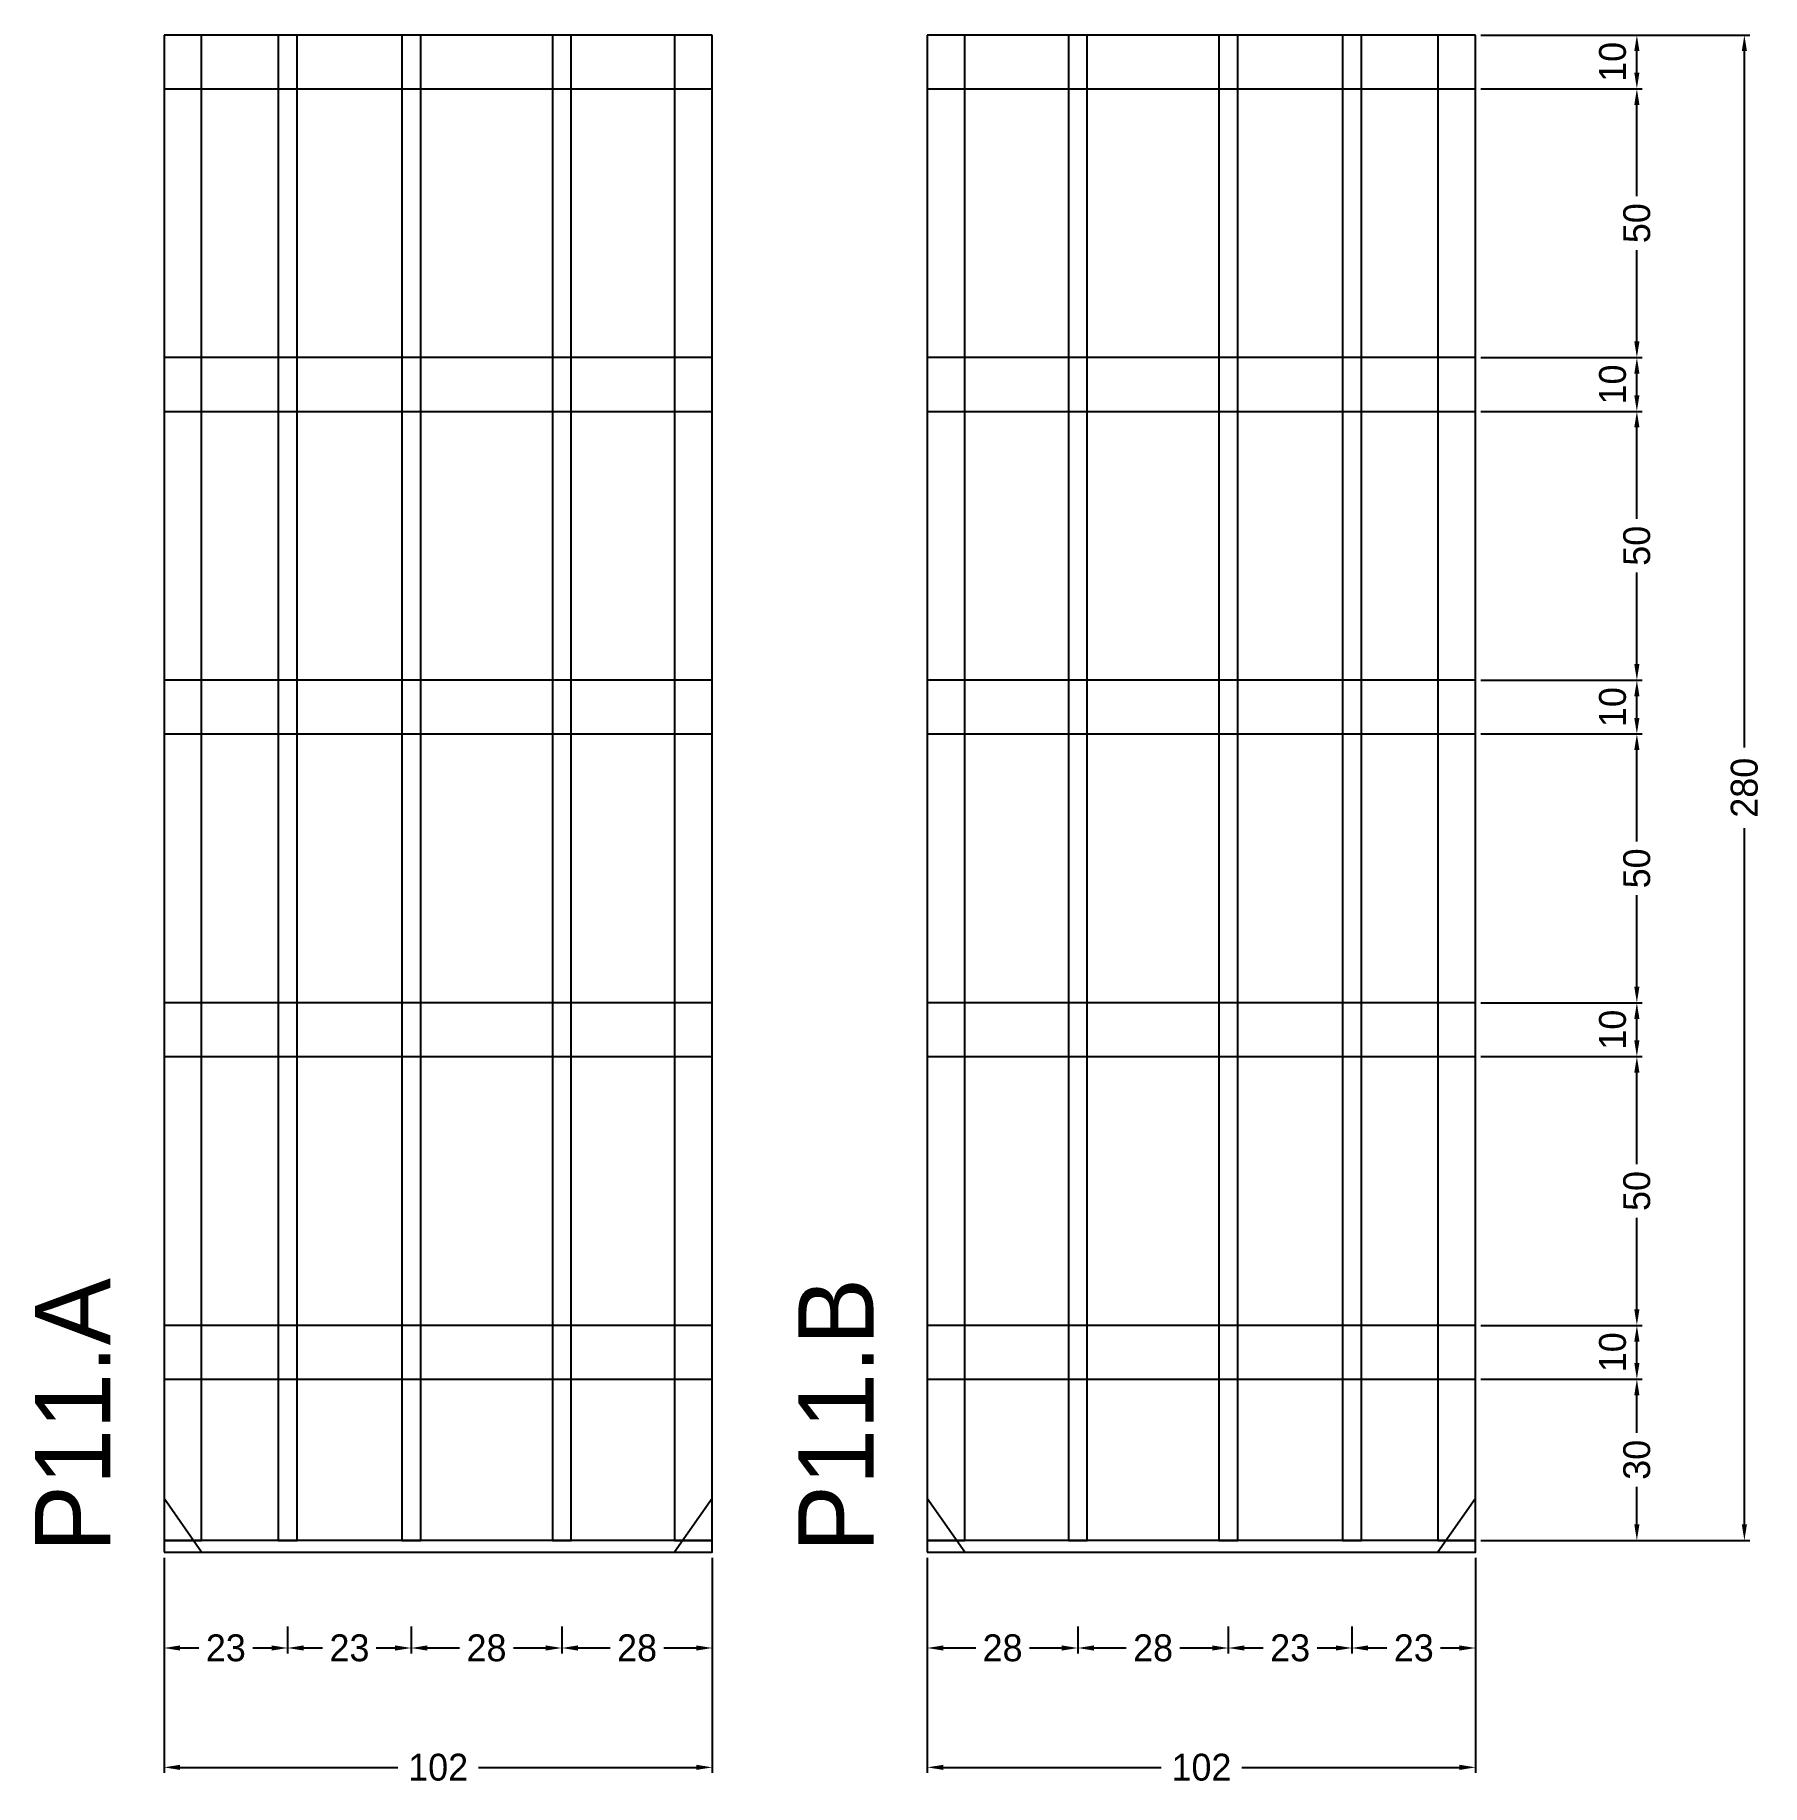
# Model space of a CAD drawing. Header units: centimetres. Extents: x -24 to 297, y -43 to 282.
import ezdxf

# ---------------------------------------------------------------- set-up
doc = ezdxf.new("R2010")
doc.units = ezdxf.units.CM
for name, color, linetype in [('COTA', 241, 'Continuous'), ('NOMENCLATURA', 7, 'Continuous'), ('SARR_2.2x10', 60, 'Continuous'), ('SARR_2.2x7', 40, 'Continuous'), ('SARR_3.5x7', 81, 'Continuous')]:
    doc.layers.add(name, color=color, linetype=linetype)
doc.dimstyles.new('PAINEL-NOVA', dxfattribs={"dimtxt": 5, "dimasz": 3, "dimexe": 1, "dimexo": 1, "dimgap": 1, "dimtad": 1, "dimcen": 2.5, "dimazin": 3, "dimtfac": 1, "dimtmove": 0, "dimatfit": 3})

# ---------------------------------------------------------------- blocks, each defined once
blk = doc.blocks.new('_CLOSEDFILLED')
at = {"color": 0, "linetype": 'BYBLOCK'}
blk.add_solid([(-1, 0.16), (0, 0), (-1, -0.16)], dxfattribs=at)
blk = doc.blocks.new('*D1')
for p, q in [((0, -13.8), (0, -18.8)), ((23, -13.8), (23, -18.8)), ((3, -17.8), (6.5, -17.8)), ((16.5, -17.8), (20, -17.8))]:
    blk.add_line(p, q)
at = {"layer": 'Defpoints'}
for p in [(0, -12.8), (23, -12.8), (0, -17.8)]:
    blk.add_point(p, dxfattribs=at)
at = {"layer": 'COTA', "xscale": 3, "yscale": 3, "rotation": 180}
blk.add_blockref('_CLOSEDFILLED', (0, -17.8), dxfattribs=at)
at = {"layer": 'COTA', "xscale": 3, "yscale": 3}
blk.add_blockref('_CLOSEDFILLED', (23, -17.8), dxfattribs=at)
at = {"layer": 'COTA', "insert": (11.5, -17.8), "char_height": 5, "attachment_point": 5}
blk.add_mtext('23', dxfattribs=at)
blk = doc.blocks.new('*D2')
for p, q in [((23, -13.8), (23, -18.8)), ((46, -13.8), (46, -18.8)), ((26, -17.8), (29.5, -17.8)), ((39.5, -17.8), (43, -17.8))]:
    blk.add_line(p, q)
at = {"layer": 'Defpoints'}
for p in [(23, -12.8), (46, -12.8), (23, -17.8)]:
    blk.add_point(p, dxfattribs=at)
at = {"layer": 'COTA', "xscale": 3, "yscale": 3, "rotation": 180}
blk.add_blockref('_CLOSEDFILLED', (23, -17.8), dxfattribs=at)
at = {"layer": 'COTA', "xscale": 3, "yscale": 3}
blk.add_blockref('_CLOSEDFILLED', (46, -17.8), dxfattribs=at)
at = {"layer": 'COTA', "insert": (34.5, -17.8), "char_height": 5, "attachment_point": 5}
blk.add_mtext('23', dxfattribs=at)
blk = doc.blocks.new('*D3')
for p, q in [((46, -13.8), (46, -18.8)), ((74, -13.8), (74, -18.8)), ((49, -17.8), (55, -17.8)), ((65, -17.8), (71, -17.8))]:
    blk.add_line(p, q)
at = {"layer": 'Defpoints'}
for p in [(46, -12.8), (74, -12.8), (46, -17.8)]:
    blk.add_point(p, dxfattribs=at)
at = {"layer": 'COTA', "xscale": 3, "yscale": 3, "rotation": 180}
blk.add_blockref('_CLOSEDFILLED', (46, -17.8), dxfattribs=at)
at = {"layer": 'COTA', "xscale": 3, "yscale": 3}
blk.add_blockref('_CLOSEDFILLED', (74, -17.8), dxfattribs=at)
at = {"layer": 'COTA', "insert": (60, -17.8), "char_height": 5, "attachment_point": 5}
blk.add_mtext('28', dxfattribs=at)
blk = doc.blocks.new('*D4')
for p, q in [((74, -13.8), (74, -18.8)), ((102, -13.8), (102, -18.8)), ((77, -17.8), (83, -17.8)), ((93, -17.8), (99, -17.8))]:
    blk.add_line(p, q)
at = {"layer": 'Defpoints'}
for p in [(74, -12.8), (102, -12.8), (74, -17.8)]:
    blk.add_point(p, dxfattribs=at)
at = {"layer": 'COTA', "xscale": 3, "yscale": 3, "rotation": 180}
blk.add_blockref('_CLOSEDFILLED', (74, -17.8), dxfattribs=at)
at = {"layer": 'COTA', "xscale": 3, "yscale": 3}
blk.add_blockref('_CLOSEDFILLED', (102, -17.8), dxfattribs=at)
at = {"layer": 'COTA', "insert": (88, -17.8), "char_height": 5, "attachment_point": 5}
blk.add_mtext('28', dxfattribs=at)
blk = doc.blocks.new('*D5')
for p, q in [((0, -1), (0, -41)), ((102, -1), (102, -41)), ((3, -40), (43.5, -40)), ((58.5, -40), (99, -40))]:
    blk.add_line(p, q)
at = {"layer": 'Defpoints'}
for p in [(0, 0), (102, 0), (0, -40)]:
    blk.add_point(p, dxfattribs=at)
at = {"layer": 'COTA', "xscale": 3, "yscale": 3, "rotation": 180}
blk.add_blockref('_CLOSEDFILLED', (0, -40), dxfattribs=at)
at = {"layer": 'COTA', "xscale": 3, "yscale": 3}
blk.add_blockref('_CLOSEDFILLED', (102, -40), dxfattribs=at)
at = {"layer": 'COTA', "insert": (51, -40), "char_height": 5, "attachment_point": 5}
blk.add_mtext('102', dxfattribs=at)
blk = doc.blocks.new('GRA-E')
at = {"layer": 'SARR_2.2x7'}
blk.add_lwpolyline([(0, 0), (7, 0), (0, 10)], close=True, dxfattribs=at)
blk = doc.blocks.new('GRA-D')
at = {"layer": 'SARR_2.2x7'}
blk.add_lwpolyline([(0, 0), (7, 0), (7, 10)], close=True, dxfattribs=at)
blk = doc.blocks.new('*D6')
for p, q in [((142, -13.8), (142, -18.8)), ((170, -13.8), (170, -18.8)), ((145, -17.8), (151, -17.8)), ((161, -17.8), (167, -17.8))]:
    blk.add_line(p, q)
at = {"layer": 'Defpoints'}
for p in [(142, -12.8), (170, -12.8), (142, -17.8)]:
    blk.add_point(p, dxfattribs=at)
at = {"layer": 'COTA', "xscale": 3, "yscale": 3, "rotation": 180}
blk.add_blockref('_CLOSEDFILLED', (142, -17.8), dxfattribs=at)
at = {"layer": 'COTA', "xscale": 3, "yscale": 3}
blk.add_blockref('_CLOSEDFILLED', (170, -17.8), dxfattribs=at)
at = {"layer": 'COTA', "insert": (156, -17.8), "char_height": 5, "attachment_point": 5}
blk.add_mtext('28', dxfattribs=at)
blk = doc.blocks.new('*D7')
for p, q in [((170, -13.8), (170, -18.8)), ((198, -13.8), (198, -18.8)), ((173, -17.8), (179, -17.8)), ((189, -17.8), (195, -17.8))]:
    blk.add_line(p, q)
at = {"layer": 'Defpoints'}
for p in [(170, -12.8), (198, -12.8), (170, -17.8)]:
    blk.add_point(p, dxfattribs=at)
at = {"layer": 'COTA', "xscale": 3, "yscale": 3, "rotation": 180}
blk.add_blockref('_CLOSEDFILLED', (170, -17.8), dxfattribs=at)
at = {"layer": 'COTA', "xscale": 3, "yscale": 3}
blk.add_blockref('_CLOSEDFILLED', (198, -17.8), dxfattribs=at)
at = {"layer": 'COTA', "insert": (184, -17.8), "char_height": 5, "attachment_point": 5}
blk.add_mtext('28', dxfattribs=at)
blk = doc.blocks.new('*D8')
for p, q in [((198, -13.8), (198, -18.8)), ((221, -13.8), (221, -18.8)), ((201, -17.8), (204.5, -17.8)), ((214.5, -17.8), (218, -17.8))]:
    blk.add_line(p, q)
at = {"layer": 'Defpoints'}
for p in [(198, -12.8), (221, -12.8), (198, -17.8)]:
    blk.add_point(p, dxfattribs=at)
at = {"layer": 'COTA', "xscale": 3, "yscale": 3, "rotation": 180}
blk.add_blockref('_CLOSEDFILLED', (198, -17.8), dxfattribs=at)
at = {"layer": 'COTA', "xscale": 3, "yscale": 3}
blk.add_blockref('_CLOSEDFILLED', (221, -17.8), dxfattribs=at)
at = {"layer": 'COTA', "insert": (209.5, -17.8), "char_height": 5, "attachment_point": 5}
blk.add_mtext('23', dxfattribs=at)
blk = doc.blocks.new('*D9')
for p, q in [((221, -13.8), (221, -18.8)), ((244, -13.8), (244, -18.8)), ((224, -17.8), (227.5, -17.8)), ((237.5, -17.8), (241, -17.8))]:
    blk.add_line(p, q)
at = {"layer": 'Defpoints'}
for p in [(221, -12.8), (244, -12.8), (221, -17.8)]:
    blk.add_point(p, dxfattribs=at)
at = {"layer": 'COTA', "xscale": 3, "yscale": 3, "rotation": 180}
blk.add_blockref('_CLOSEDFILLED', (221, -17.8), dxfattribs=at)
at = {"layer": 'COTA', "xscale": 3, "yscale": 3}
blk.add_blockref('_CLOSEDFILLED', (244, -17.8), dxfattribs=at)
at = {"layer": 'COTA', "insert": (232.5, -17.8), "char_height": 5, "attachment_point": 5}
blk.add_mtext('23', dxfattribs=at)
blk = doc.blocks.new('*D10')
for p, q in [((142, -1), (142, -41)), ((244, -1), (244, -41)), ((145, -40), (185.5, -40)), ((200.5, -40), (241, -40))]:
    blk.add_line(p, q)
at = {"layer": 'Defpoints'}
for p in [(142, 0), (244, 0), (142, -40)]:
    blk.add_point(p, dxfattribs=at)
at = {"layer": 'COTA', "xscale": 3, "yscale": 3, "rotation": 180}
blk.add_blockref('_CLOSEDFILLED', (142, -40), dxfattribs=at)
at = {"layer": 'COTA', "xscale": 3, "yscale": 3}
blk.add_blockref('_CLOSEDFILLED', (244, -40), dxfattribs=at)
at = {"layer": 'COTA', "insert": (193, -40), "char_height": 5, "attachment_point": 5}
blk.add_mtext('102', dxfattribs=at)
blk = doc.blocks.new('*D11')
for p, q in [((245, 282.2), (295, 282.2)), ((294, 149.7), (294, 279.2)), ((294, 5.2), (294, 134.7)), ((245, 2.2), (295, 2.2))]:
    blk.add_line(p, q)
at = {"layer": 'Defpoints'}
for p in [(244, 282.2), (244, 2.2), (294, 2.2)]:
    blk.add_point(p, dxfattribs=at)
at = {"layer": 'COTA', "xscale": 3, "yscale": 3}
for p, rotation in [((294, 282.2), 90), ((294, 2.2), 270)]:
    blk.add_blockref('_CLOSEDFILLED', p, dxfattribs=dict(at, rotation=rotation))
at = {"layer": 'COTA', "insert": (294, 142.2), "char_height": 5, "attachment_point": 5, "rotation": 90}
blk.add_mtext('280', dxfattribs=at)
blk = doc.blocks.new('*D12')
for p, q in [((245, 32.2), (275, 32.2)), ((274, 22.2), (274, 29.2)), ((274, 5.2), (274, 12.2)), ((245, 2.2), (275, 2.2))]:
    blk.add_line(p, q)
at = {"layer": 'Defpoints'}
for p in [(244, 32.2), (244, 2.2), (274, 2.2)]:
    blk.add_point(p, dxfattribs=at)
at = {"layer": 'COTA', "xscale": 3, "yscale": 3}
for p, rotation in [((274, 32.2), 90), ((274, 2.2), 270)]:
    blk.add_blockref('_CLOSEDFILLED', p, dxfattribs=dict(at, rotation=rotation))
at = {"layer": 'COTA', "insert": (274, 17.2), "char_height": 5, "attachment_point": 5, "rotation": 90}
blk.add_mtext('30', dxfattribs=at)
blk = doc.blocks.new('*D13')
for p, q in [((245, 42.2), (275, 42.2)), ((274, 35.2), (274, 39.2)), ((245, 32.2), (275, 32.2))]:
    blk.add_line(p, q)
at = {"layer": 'Defpoints'}
for p in [(244, 42.2), (244, 32.2), (274, 32.2)]:
    blk.add_point(p, dxfattribs=at)
at = {"layer": 'COTA', "xscale": 3, "yscale": 3}
for p, rotation in [((274, 42.2), 90), ((274, 32.2), 270)]:
    blk.add_blockref('_CLOSEDFILLED', p, dxfattribs=dict(at, rotation=rotation))
at = {"layer": 'COTA', "insert": (269.5, 37.2), "char_height": 5, "attachment_point": 5, "rotation": 90}
blk.add_mtext('10', dxfattribs=at)
blk = doc.blocks.new('*D14')
for p, q in [((245, 92.2), (275, 92.2)), ((274, 72.2), (274, 89.2)), ((274, 45.2), (274, 62.2)), ((245, 42.2), (275, 42.2))]:
    blk.add_line(p, q)
at = {"layer": 'Defpoints'}
for p in [(244, 92.2), (244, 42.2), (274, 42.2)]:
    blk.add_point(p, dxfattribs=at)
at = {"layer": 'COTA', "xscale": 3, "yscale": 3}
for p, rotation in [((274, 92.2), 90), ((274, 42.2), 270)]:
    blk.add_blockref('_CLOSEDFILLED', p, dxfattribs=dict(at, rotation=rotation))
at = {"layer": 'COTA', "insert": (274, 67.2), "char_height": 5, "attachment_point": 5, "rotation": 90}
blk.add_mtext('50', dxfattribs=at)
blk = doc.blocks.new('*D15')
for p, q in [((245, 102.2), (275, 102.2)), ((274, 95.2), (274, 99.2)), ((245, 92.2), (275, 92.2))]:
    blk.add_line(p, q)
at = {"layer": 'Defpoints'}
for p in [(244, 102.2), (244, 92.2), (274, 92.2)]:
    blk.add_point(p, dxfattribs=at)
at = {"layer": 'COTA', "xscale": 3, "yscale": 3}
for p, rotation in [((274, 102.2), 90), ((274, 92.2), 270)]:
    blk.add_blockref('_CLOSEDFILLED', p, dxfattribs=dict(at, rotation=rotation))
at = {"layer": 'COTA', "insert": (269.5, 97.2), "char_height": 5, "attachment_point": 5, "rotation": 90}
blk.add_mtext('10', dxfattribs=at)
blk = doc.blocks.new('*D16')
for p, q in [((245, 152.2), (275, 152.2)), ((274, 132.2), (274, 149.2)), ((274, 105.2), (274, 122.2)), ((245, 102.2), (275, 102.2))]:
    blk.add_line(p, q)
at = {"layer": 'Defpoints'}
for p in [(244, 152.2), (244, 102.2), (274, 102.2)]:
    blk.add_point(p, dxfattribs=at)
at = {"layer": 'COTA', "xscale": 3, "yscale": 3}
for p, rotation in [((274, 152.2), 90), ((274, 102.2), 270)]:
    blk.add_blockref('_CLOSEDFILLED', p, dxfattribs=dict(at, rotation=rotation))
at = {"layer": 'COTA', "insert": (274, 127.2), "char_height": 5, "attachment_point": 5, "rotation": 90}
blk.add_mtext('50', dxfattribs=at)
blk = doc.blocks.new('*D17')
for p, q in [((245, 162.2), (275, 162.2)), ((274, 155.2), (274, 159.2)), ((245, 152.2), (275, 152.2))]:
    blk.add_line(p, q)
at = {"layer": 'Defpoints'}
for p in [(244, 162.2), (244, 152.2), (274, 152.2)]:
    blk.add_point(p, dxfattribs=at)
at = {"layer": 'COTA', "xscale": 3, "yscale": 3}
for p, rotation in [((274, 162.2), 90), ((274, 152.2), 270)]:
    blk.add_blockref('_CLOSEDFILLED', p, dxfattribs=dict(at, rotation=rotation))
at = {"layer": 'COTA', "insert": (269.5, 157.2), "char_height": 5, "attachment_point": 5, "rotation": 90}
blk.add_mtext('10', dxfattribs=at)
blk = doc.blocks.new('*D18')
for p, q in [((245, 212.2), (275, 212.2)), ((274, 192.2), (274, 209.2)), ((274, 165.2), (274, 182.2)), ((245, 162.2), (275, 162.2))]:
    blk.add_line(p, q)
at = {"layer": 'Defpoints'}
for p in [(244, 212.2), (244, 162.2), (274, 162.2)]:
    blk.add_point(p, dxfattribs=at)
at = {"layer": 'COTA', "xscale": 3, "yscale": 3}
for p, rotation in [((274, 212.2), 90), ((274, 162.2), 270)]:
    blk.add_blockref('_CLOSEDFILLED', p, dxfattribs=dict(at, rotation=rotation))
at = {"layer": 'COTA', "insert": (274, 187.2), "char_height": 5, "attachment_point": 5, "rotation": 90}
blk.add_mtext('50', dxfattribs=at)
blk = doc.blocks.new('*D19')
for p, q in [((245, 222.2), (275, 222.2)), ((274, 215.2), (274, 219.2)), ((245, 212.2), (275, 212.2))]:
    blk.add_line(p, q)
at = {"layer": 'Defpoints'}
for p in [(244, 222.2), (244, 212.2), (274, 212.2)]:
    blk.add_point(p, dxfattribs=at)
at = {"layer": 'COTA', "xscale": 3, "yscale": 3}
for p, rotation in [((274, 222.2), 90), ((274, 212.2), 270)]:
    blk.add_blockref('_CLOSEDFILLED', p, dxfattribs=dict(at, rotation=rotation))
at = {"layer": 'COTA', "insert": (269.5, 217.2), "char_height": 5, "attachment_point": 5, "rotation": 90}
blk.add_mtext('10', dxfattribs=at)
blk = doc.blocks.new('*D20')
for p, q in [((245, 272.2), (275, 272.2)), ((274, 252.2), (274, 269.2)), ((274, 225.2), (274, 242.2)), ((245, 222.2), (275, 222.2))]:
    blk.add_line(p, q)
at = {"layer": 'Defpoints'}
for p in [(244, 272.2), (244, 222.2), (274, 222.2)]:
    blk.add_point(p, dxfattribs=at)
at = {"layer": 'COTA', "xscale": 3, "yscale": 3}
for p, rotation in [((274, 272.2), 90), ((274, 222.2), 270)]:
    blk.add_blockref('_CLOSEDFILLED', p, dxfattribs=dict(at, rotation=rotation))
at = {"layer": 'COTA', "insert": (274, 247.2), "char_height": 5, "attachment_point": 5, "rotation": 90}
blk.add_mtext('50', dxfattribs=at)
blk = doc.blocks.new('*D21')
for p, q in [((245, 282.2), (275, 282.2)), ((274, 275.2), (274, 279.2)), ((245, 272.2), (275, 272.2))]:
    blk.add_line(p, q)
at = {"layer": 'Defpoints'}
for p in [(244, 282.2), (244, 272.2), (274, 272.2)]:
    blk.add_point(p, dxfattribs=at)
at = {"layer": 'COTA', "xscale": 3, "yscale": 3}
for p, rotation in [((274, 282.2), 90), ((274, 272.2), 270)]:
    blk.add_blockref('_CLOSEDFILLED', p, dxfattribs=dict(at, rotation=rotation))
at = {"layer": 'COTA', "insert": (269.5, 277.2), "char_height": 5, "attachment_point": 5, "rotation": 90}
blk.add_mtext('10', dxfattribs=at)

msp = doc.modelspace()

# ---------------------------------------------------------------- linework, layer by layer
at = {"layer": 'SARR_2.2x10'}
for p, q in [((102, 282.2), (0, 282.2)), ((0, 282.2), (0, 272.2)), ((102, 272.2), (102, 282.2)), ((244, 282.2), (142, 282.2)), ((142, 282.2), (142, 272.2)), ((244, 272.2), (244, 282.2)), ((0, 272.2), (102, 272.2)), ((142, 272.2), (244, 272.2)), ((102, 222.2), (0, 222.2)), ((0, 222.2), (0, 212.2)), ((102, 212.2), (102, 222.2)), ((244, 222.2), (142, 222.2)), ((142, 222.2), (142, 212.2)), ((244, 212.2), (244, 222.2)), ((0, 212.2), (102, 212.2)), ((142, 212.2), (244, 212.2)), ((102, 162.2), (0, 162.2)), ((0, 162.2), (0, 152.2)), ((102, 152.2), (102, 162.2)), ((244, 162.2), (142, 162.2)), ((142, 162.2), (142, 152.2)), ((244, 152.2), (244, 162.2)), ((0, 152.2), (102, 152.2)), ((142, 152.2), (244, 152.2)), ((102, 102.2), (0, 102.2)), ((0, 102.2), (0, 92.2)), ((102, 92.2), (102, 102.2)), ((244, 102.2), (142, 102.2)), ((142, 102.2), (142, 92.2)), ((244, 92.2), (244, 102.2)), ((0, 92.2), (102, 92.2)), ((142, 92.2), (244, 92.2)), ((102, 42.2), (0, 42.2)), ((0, 42.2), (0, 32.2)), ((102, 32.2), (102, 42.2)), ((244, 42.2), (142, 42.2)), ((142, 42.2), (142, 32.2)), ((244, 32.2), (244, 42.2)), ((0, 32.2), (102, 32.2)), ((142, 32.2), (244, 32.2))]:
    msp.add_line(p, q, dxfattribs=at)
at = {"layer": 'SARR_2.2x7'}
for p, q in [((7, 282.2), (0, 282.2)), ((0, 282.2), (0, 2.2)), ((7, 2.2), (7, 282.2)), ((102, 282.2), (95, 282.2)), ((95, 282.2), (95, 2.2)), ((102, 2.2), (102, 282.2)), ((149, 282.2), (142, 282.2)), ((142, 282.2), (142, 2.2)), ((149, 2.2), (149, 282.2)), ((244, 282.2), (237, 282.2)), ((237, 282.2), (237, 2.2)), ((244, 2.2), (244, 282.2)), ((102, 2.2), (0, 2.2)), ((0, 2.2), (0, 0)), ((0, 2.2), (7, 2.2)), ((0, 0), (102, 0)), ((95, 2.2), (102, 2.2)), ((102, 0), (102, 2.2)), ((244, 2.2), (142, 2.2)), ((142, 2.2), (142, 0)), ((142, 2.2), (149, 2.2)), ((142, 0), (244, 0)), ((237, 2.2), (244, 2.2)), ((244, 0), (244, 2.2))]:
    msp.add_line(p, q, dxfattribs=at)
at = {"layer": 'SARR_3.5x7'}
for p, q in [((24.75, 282.2), (21.25, 282.2)), ((21.25, 282.2), (21.25, 2.2)), ((24.75, 2.2), (24.75, 282.2)), ((47.75, 282.2), (44.25, 282.2)), ((44.25, 282.2), (44.25, 2.2)), ((47.75, 2.2), (47.75, 282.2)), ((75.75, 282.2), (72.25, 282.2)), ((72.25, 282.2), (72.25, 2.2)), ((75.75, 2.2), (75.75, 282.2)), ((171.75, 282.2), (168.25, 282.2)), ((168.25, 282.2), (168.25, 2.2)), ((171.75, 2.2), (171.75, 282.2)), ((199.75, 282.2), (196.25, 282.2)), ((196.25, 282.2), (196.25, 2.2)), ((199.75, 2.2), (199.75, 282.2)), ((222.75, 282.2), (219.25, 282.2)), ((219.25, 282.2), (219.25, 2.2)), ((222.75, 2.2), (222.75, 282.2)), ((21.25, 2.2), (24.75, 2.2)), ((44.25, 2.2), (47.75, 2.2)), ((72.25, 2.2), (75.75, 2.2)), ((168.25, 2.2), (171.75, 2.2)), ((196.25, 2.2), (199.75, 2.2)), ((219.25, 2.2), (222.75, 2.2))]:
    msp.add_line(p, q, dxfattribs=at)

# ---------------------------------------------------------------- block references
at = {"layer": 'SARR_2.2x7'}
for name, p in [('GRA-E', (0, 0)), ('GRA-D', (95, 0)), ('GRA-E', (142, 0)), ('GRA-D', (237, 0))]:
    msp.add_blockref(name, p, dxfattribs=at)

# ---------------------------------------------------------------- texts
at = {"layer": 'NOMENCLATURA'}
for s, p in [('P11.A', (-10, 0)), ('P11.B', (132, 0))]:
    msp.add_text(s, height=14, rotation=90, dxfattribs=at).set_placement(p)

# ---------------------------------------------------------------- dimensions: what is measured, and where the dimension line sits
at = {"layer": 'COTA'}
for base, p1, p2, picture, middle in [((294, 2.2), (244, 2.2), (244, 282.2), '*D11', (294, 142.2)), ((274, 272.2), (244, 272.2), (244, 282.2), '*D21', (269.5, 277.2)), ((274, 222.2), (244, 222.2), (244, 272.2), '*D20', (274, 247.2)), ((274, 212.2), (244, 212.2), (244, 222.2), '*D19', (269.5, 217.2)), ((274, 162.2), (244, 162.2), (244, 212.2), '*D18', (274, 187.2)), ((274, 152.2), (244, 152.2), (244, 162.2), '*D17', (269.5, 157.2)), ((274, 102.2), (244, 102.2), (244, 152.2), '*D16', (274, 127.2)), ((274, 92.2), (244, 92.2), (244, 102.2), '*D15', (269.5, 97.2)), ((274, 42.2), (244, 42.2), (244, 92.2), '*D14', (274, 67.2)), ((274, 32.2), (244, 32.2), (244, 42.2), '*D13', (269.5, 37.2)), ((274, 2.2), (244, 2.2), (244, 32.2), '*D12', (274, 17.2))]:
    dim = msp.add_linear_dim(base=base, p1=p1, p2=p2, angle=90, dimstyle='PAINEL-NOVA', dxfattribs=at)
    dim.commit()
    dim.dimension.update_dxf_attribs({"geometry": picture, "text_midpoint": middle})
for base, p1, p2, picture, middle in [((0, -40), (0, 0), (102, 0), '*D5', (51, -40)), ((142, -40), (142, 0), (244, 0), '*D10', (193, -40)), ((0, -17.8), (0, -12.8), (23, -12.8), '*D1', (11.5, -17.8)), ((23, -17.8), (23, -12.8), (46, -12.8), '*D2', (34.5, -17.8)), ((46, -17.8), (46, -12.8), (74, -12.8), '*D3', (60, -17.8)), ((74, -17.8), (74, -12.8), (102, -12.8), '*D4', (88, -17.8)), ((142, -17.8), (142, -12.8), (170, -12.8), '*D6', (156, -17.8)), ((170, -17.8), (170, -12.8), (198, -12.8), '*D7', (184, -17.8)), ((198, -17.8), (198, -12.8), (221, -12.8), '*D8', (209.5, -17.8)), ((221, -17.8), (221, -12.8), (244, -12.8), '*D9', (232.5, -17.8))]:
    dim = msp.add_linear_dim(base=base, p1=p1, p2=p2, dimstyle='PAINEL-NOVA', dxfattribs=at)
    dim.commit()
    dim.dimension.update_dxf_attribs({"geometry": picture, "text_midpoint": middle})

doc.saveas('drawing.dxf')
